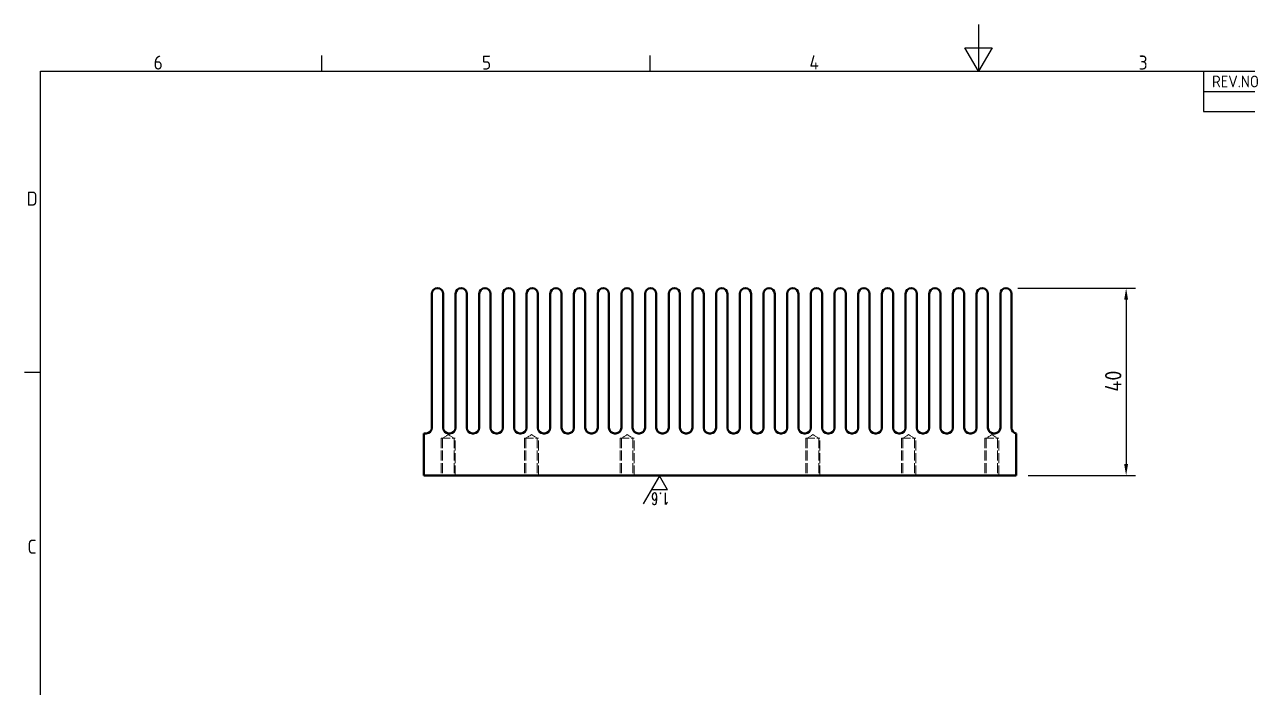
# Model space of a CAD drawing. Header units: millimetres. Extents: x 0 to 420, y 0 to 297.
# Drawn here: x 6.6 to 267.4, y 155.6 to 297 of the extents above; entities that cross this region are included whole.
import ezdxf
from ezdxf.enums import TextEntityAlignment as Align

# ---------------------------------------------------------------- set-up
doc = ezdxf.new("R2010")
doc.units = ezdxf.units.MM
doc.linetypes.add('DASHED', pattern=[0.2067, 0.1654, -0.0413])
doc.layers.get('0').update_dxf_attribs({"color": 3, "lineweight": 25})
for name, color, linetype, lineweight in [('DIM', 4, 'Continuous', 25), ('가려진 것(ISO)', 2, 'DASHED', 18), ('가시적인 것(ISO)', 3, 'Continuous', 40), ('경계(ISO)', 7, 'Continuous', 25), ('기호(ISO)', 5, 'Continuous', 25), ('치수(ISO)', 2, 'Continuous', 25)]:
    doc.layers.add(name, color=color, linetype=linetype, lineweight=lineweight)
doc.styles.add('ISO Proportiona M2B', font='isocp.shx')
doc.styles.add('문자 텍스트_M2B', font='isocp.shx')
doc.styles.add('치수 텍스트_PSTEK_POSCO', font='isocp.shx')
doc.styles.add('텍스트 스타일492', font='romans.shx', dxfattribs={"width": 0.75})
doc.dimstyles.new('치수_PSTEK_POSCO', dxfattribs={"dimtxt": 3.5, "dimasz": 2.5, "dimexe": 2, "dimexo": 2.5, "dimgap": 1, "dimtad": 1, "dimrnd": 1e-08, "dimdsep": 46, "dimtxsty": '치수 텍스트_PSTEK_POSCO', "dimcen": 0.09, "dimdle": 10, "dimclrd": 7, "dimclre": 7, "dimclrt": 2, "dimadec": 1, "dimazin": 2, "dimtfac": 1, "dimtmove": 0, "dimatfit": 3, "dimfxl": 0, "dimtolj": 1, "dimlwd": -1, "dimlwe": -1, "dimarcsym": 0})

# ---------------------------------------------------------------- blocks, each defined once
blk = doc.blocks.new('경계 Default Border')
at = {"layer": '경계(ISO)'}
for p, q in [((70, 287), (70, 290.4)), ((140, 287), (140, 290.4)), ((10, 222.75), (6.6, 222.75))]:
    blk.add_line(p, q, dxfattribs=at)
at = {"layer": '경계(ISO)', "flags": 128}
for points in [[(210, 297), (210, 287), (207.11, 292), (212.89, 292), (210, 287)], [(10, 10), (10, 287), (410, 287), (410, 10), (10, 10)]]:
    blk.add_lwpolyline(points, dxfattribs=at)
at = {"layer": '경계(ISO)', "color": 2, "char_height": 3, "attachment_point": 7, "style": '문자 텍스트_M2B'}
for s, insert in [('6', (34.14, 287.37)), ('5', (104.14, 287.37)), ('4', (173.97, 287.4)), ('3', (244.17, 287.37)), ('D', (7.08, 258.35)), ('C', (7.24, 184.1))]:
    blk.add_mtext(s, dxfattribs=dict(at, insert=insert))
blk = doc.blocks.new('리비전 내역')
at = {"layer": '기호(ISO)'}
for p, q in [((258, 287), (410, 287)), ((258, 287), (258, 282.72)), ((273, 287), (273, 282.72)), ((288, 287), (288, 282.72)), ((365, 287), (365, 282.72)), ((380, 287), (380, 282.72)), ((395, 287), (395, 282.72)), ((410, 287), (410, 282.72)), ((258, 282.72), (410, 282.72)), ((258, 282.72), (258, 278.44)), ((273, 282.72), (273, 278.44)), ((288, 282.72), (288, 278.44)), ((365, 282.72), (365, 278.44)), ((380, 282.72), (380, 278.44)), ((395, 282.72), (395, 278.44)), ((410, 282.72), (410, 278.44)), ((258, 278.44), (410, 278.44))]:
    blk.add_line(p, q, dxfattribs=at)
at = {"layer": '기호(ISO)', "color": 2, "char_height": 2.5, "attachment_point": 7, "style": 'ISO Proportiona M2B'}
for s, insert in [('REV.NO', (259.79, 283.58)), ('DATE', (276.31, 283.58)), ('DESCRIPTION OF REVISION', (305.51, 283.58)), ('DRA.BY', (366.48, 283.58)), ('CH.BY', (382.86, 283.58)), ('APP.BY', (396.48, 283.58))]:
    blk.add_mtext(s, dxfattribs=dict(at, insert=insert))
blk = doc.blocks.new('*D25')
at = {"layer": 'Defpoints', "color": 0, "transparency": 16777216}
for p in [(215.86, 240.76), (218.06, 200.76), (241.48, 200.76)]:
    blk.add_point(p, dxfattribs=at)
at = {"layer": '치수(ISO)', "color": 7, "transparency": 16777216}
for p, q in [((218.36, 240.76), (243.48, 240.76)), ((241.48, 238.26), (241.48, 203.26)), ((220.56, 200.76), (243.48, 200.76))]:
    blk.add_line(p, q, dxfattribs=at)
for points in [[(241.06, 238.26), (241.89, 238.26), (241.48, 240.76)], [(241.06, 203.26), (241.89, 203.26), (241.48, 200.76)]]:
    blk.add_solid(points, dxfattribs=at)
at = {"layer": '치수(ISO)', "color": 2, "transparency": 16777216, "insert": (238.73, 218.66), "char_height": 3.5, "attachment_point": 4, "rotation": 90, "style": '치수 텍스트_PSTEK_POSCO'}
blk.add_mtext('\\A1;40', dxfattribs=at)
blk = doc.blocks.new('다듬질3')
at = {"layer": 'DIM', "color": 1, "linetype": 'Continuous'}
for p, q in [((-0.87, -3), (2.6, 3)), ((-2.6, 0), (-0.87, -3)), ((-2.6, 0), (0.87, 0))]:
    blk.add_line(p, q, dxfattribs=at)
at = {"layer": 'DIM', "color": 2, "style": '텍스트 스타일492', "width": 0.75}
blk.add_text('1.6', height=2.5, dxfattribs=at).set_placement((0.94, 0.63), align=Align.RIGHT)

msp = doc.modelspace()

# ---------------------------------------------------------------- linework, layer by layer
at = {"layer": '가려진 것(ISO)', "ltscale": 12.901145}
for p, q in [((95.461, 208.764), (95.461, 200.764)), ((95.731, 208.764), (95.731, 200.764)), ((98.19, 208.764), (98.19, 200.764)), ((98.461, 200.764), (98.461, 208.764)), ((113.211, 208.764), (113.211, 200.764)), ((113.481, 208.764), (113.481, 200.764)), ((115.94, 208.764), (115.94, 200.764)), ((116.211, 200.764), (116.211, 208.764)), ((133.611, 208.764), (133.611, 200.764)), ((133.881, 208.764), (133.881, 200.764)), ((136.34, 208.764), (136.34, 200.764)), ((136.611, 200.764), (136.611, 208.764)), ((173.211, 208.764), (173.211, 200.764)), ((173.481, 208.764), (173.481, 200.764)), ((175.94, 208.764), (175.94, 200.764)), ((176.211, 200.764), (176.211, 208.764)), ((193.611, 208.764), (193.611, 200.764)), ((193.881, 208.764), (193.881, 200.764)), ((196.34, 208.764), (196.34, 200.764)), ((196.611, 200.764), (196.611, 208.764)), ((211.361, 208.764), (211.361, 200.764)), ((211.631, 208.764), (211.631, 200.764)), ((214.09, 208.764), (214.09, 200.764)), ((214.361, 200.764), (214.361, 208.764))]:
    msp.add_line(p, q, dxfattribs=at)
at = {"layer": '가려진 것(ISO)', "ltscale": 11.399102}
for p, q in [((95.461, 208.764), (98.461, 208.764)), ((113.211, 208.764), (116.211, 208.764)), ((133.611, 208.764), (136.611, 208.764)), ((173.211, 208.764), (176.211, 208.764)), ((193.611, 208.764), (196.611, 208.764)), ((211.361, 208.764), (214.361, 208.764))]:
    msp.add_line(p, q, dxfattribs=at)
at = {"layer": '가려진 것(ISO)', "ltscale": 2.731951}
for p, q in [((96.961, 209.502), (95.731, 208.764)), ((96.961, 209.502), (98.19, 208.764)), ((114.711, 209.502), (113.481, 208.764)), ((114.711, 209.502), (115.94, 208.764)), ((135.111, 209.502), (133.881, 208.764)), ((135.111, 209.502), (136.34, 208.764)), ((174.711, 209.502), (173.481, 208.764)), ((174.711, 209.502), (175.94, 208.764)), ((195.111, 209.502), (193.881, 208.764)), ((195.111, 209.502), (196.34, 208.764)), ((212.861, 209.502), (211.631, 208.764)), ((212.861, 209.502), (214.09, 208.764))]:
    msp.add_line(p, q, dxfattribs=at)
at = {"layer": '가시적인 것(ISO)'}
for p, q in [((93.461, 239.564), (93.461, 210.964)), ((95.861, 210.964), (95.861, 239.564)), ((98.511, 239.564), (98.511, 210.964)), ((100.911, 210.964), (100.911, 239.564)), ((103.561, 239.564), (103.561, 210.964)), ((105.961, 210.964), (105.961, 239.564)), ((108.611, 239.564), (108.611, 210.964)), ((111.011, 210.964), (111.011, 239.564)), ((113.661, 239.564), (113.661, 210.964)), ((116.061, 210.964), (116.061, 239.564)), ((118.711, 239.564), (118.711, 210.964)), ((121.111, 210.964), (121.111, 239.564)), ((123.761, 239.564), (123.761, 210.964)), ((126.161, 210.964), (126.161, 239.564)), ((128.811, 239.564), (128.811, 210.964)), ((131.211, 210.964), (131.211, 239.564)), ((133.861, 239.564), (133.861, 210.964)), ((136.261, 210.964), (136.261, 239.564)), ((138.911, 239.564), (138.911, 210.964)), ((141.311, 210.964), (141.311, 239.564)), ((143.961, 239.564), (143.961, 210.964)), ((146.361, 210.964), (146.361, 239.564)), ((149.011, 239.564), (149.011, 210.964)), ((151.411, 210.964), (151.411, 239.564)), ((154.061, 239.564), (154.061, 210.964)), ((156.461, 210.964), (156.461, 239.564)), ((159.111, 239.564), (159.111, 210.964)), ((161.511, 210.964), (161.511, 239.564)), ((164.161, 239.564), (164.161, 210.964)), ((166.561, 210.964), (166.561, 239.564)), ((169.211, 239.564), (169.211, 210.964)), ((171.611, 210.964), (171.611, 239.564)), ((174.261, 239.564), (174.261, 210.964)), ((176.661, 210.964), (176.661, 239.564)), ((179.311, 239.564), (179.311, 210.964)), ((181.711, 210.964), (181.711, 239.564)), ((184.361, 239.564), (184.361, 210.964)), ((186.761, 210.964), (186.761, 239.564)), ((189.411, 239.564), (189.411, 210.964)), ((191.811, 210.964), (191.811, 239.564)), ((194.461, 239.564), (194.461, 210.964)), ((196.861, 210.964), (196.861, 239.564)), ((199.511, 239.564), (199.511, 210.964)), ((201.911, 210.964), (201.911, 239.564)), ((204.561, 239.564), (204.561, 210.964)), ((206.961, 210.964), (206.961, 239.564)), ((209.611, 239.564), (209.611, 210.964)), ((212.011, 210.964), (212.011, 239.564)), ((214.661, 239.564), (214.661, 210.964)), ((217.061, 210.947), (217.061, 239.564)), ((91.761, 209.764), (92.261, 209.764)), ((91.761, 200.764), (91.761, 209.764)), ((97.061, 209.764), (97.311, 209.764)), ((102.111, 209.764), (102.361, 209.764)), ((107.161, 209.764), (107.411, 209.764)), ((112.211, 209.764), (112.461, 209.764)), ((117.261, 209.764), (117.511, 209.764)), ((122.311, 209.764), (122.561, 209.764)), ((127.361, 209.764), (127.611, 209.764)), ((132.411, 209.764), (132.661, 209.764)), ((137.461, 209.764), (137.711, 209.764)), ((142.511, 209.764), (142.761, 209.764)), ((147.561, 209.764), (147.811, 209.764)), ((152.611, 209.764), (152.861, 209.764)), ((157.661, 209.764), (157.911, 209.764)), ((162.711, 209.764), (162.961, 209.764)), ((167.761, 209.764), (168.011, 209.764)), ((172.811, 209.764), (173.061, 209.764)), ((177.861, 209.764), (178.111, 209.764)), ((182.911, 209.764), (183.161, 209.764)), ((187.961, 209.764), (188.211, 209.764)), ((193.011, 209.764), (193.261, 209.764)), ((198.061, 209.764), (198.311, 209.764)), ((203.111, 209.764), (203.361, 209.764)), ((208.161, 209.764), (208.411, 209.764)), ((213.211, 209.764), (213.461, 209.764)), ((218.061, 200.764), (218.061, 209.764)), ((218.061, 200.764), (91.761, 200.764))]:
    msp.add_line(p, q, dxfattribs=at)
for centre, start, end in [((94.661, 239.564), 0, 180), ((99.711, 239.564), 0, 180), ((104.761, 239.564), 0, 180), ((109.811, 239.564), 0, 180), ((114.861, 239.564), 0, 180), ((119.911, 239.564), 0, 180), ((124.961, 239.564), 0, 180), ((130.011, 239.564), 0, 180), ((135.061, 239.564), 0, 180), ((140.111, 239.564), 0, 180), ((145.161, 239.564), 0, 180), ((150.211, 239.564), 0, 180), ((155.261, 239.564), 0, 180), ((160.311, 239.564), 0, 180), ((165.361, 239.564), 0, 180), ((170.411, 239.564), 0, 180), ((175.461, 239.564), 0, 180), ((180.511, 239.564), 0, 180), ((185.561, 239.564), 0, 180), ((190.611, 239.564), 0, 180), ((195.661, 239.564), 0, 180), ((200.711, 239.564), 0, 180), ((205.761, 239.564), 0, 180), ((210.811, 239.564), 0, 180), ((215.861, 239.564), 0, 180), ((92.261, 210.964), 270, 0), ((97.061, 210.964), 180, 270), ((97.311, 210.964), 270, 0), ((102.111, 210.964), 180, 270), ((102.361, 210.964), 270, 0), ((107.161, 210.964), 180, 270), ((107.411, 210.964), 270, 0), ((112.211, 210.964), 180, 270), ((112.461, 210.964), 270, 0), ((117.261, 210.964), 180, 270), ((117.511, 210.964), 270, 0), ((122.311, 210.964), 180, 270), ((122.561, 210.964), 270, 0), ((127.361, 210.964), 180, 270), ((127.611, 210.964), 270, 0), ((132.411, 210.964), 180, 270), ((132.661, 210.964), 270, 0), ((137.461, 210.964), 180, 270), ((137.711, 210.964), 270, 0), ((142.511, 210.964), 180, 270), ((142.761, 210.964), 270, 0), ((147.561, 210.964), 180, 270), ((147.811, 210.964), 270, 0), ((152.611, 210.964), 180, 270), ((152.861, 210.964), 270, 0), ((157.661, 210.964), 180, 270), ((157.911, 210.964), 270, 0), ((162.711, 210.964), 180, 270), ((162.961, 210.964), 270, 0), ((167.761, 210.964), 180, 270), ((168.011, 210.964), 270, 0), ((172.811, 210.964), 180, 270), ((173.061, 210.964), 270, 0), ((177.861, 210.964), 180, 270), ((178.111, 210.964), 270, 0), ((182.911, 210.964), 180, 270), ((183.161, 210.964), 270, 0), ((187.961, 210.964), 180, 270), ((188.211, 210.964), 270, 0), ((193.011, 210.964), 180, 270), ((193.261, 210.964), 270, 0), ((198.061, 210.964), 180, 270), ((198.311, 210.964), 270, 0), ((203.111, 210.964), 180, 270), ((203.361, 210.964), 270, 0), ((208.161, 210.964), 180, 270), ((208.411, 210.964), 270, 0), ((213.211, 210.964), 180, 270), ((213.461, 210.964), 270, 0), ((218.261, 210.947), 180, 260.40593)]:
    msp.add_arc(centre, 1.2, start, end, dxfattribs=at)

# ---------------------------------------------------------------- block references
msp.add_blockref('경계 Default Border', (0, 0))
at = {"rotation": 180}
msp.add_blockref('다듬질3', (141.112, 197.717), dxfattribs=at)
at = {"layer": '기호(ISO)'}
msp.add_blockref('리비전 내역', (0, 0), dxfattribs=at)

# ---------------------------------------------------------------- dimensions: what is measured, and where the dimension line sits
at = {"layer": '치수(ISO)', "color": 7}
dim = msp.add_linear_dim(base=(241.476, 200.764), p1=(215.861, 240.764), p2=(218.061, 200.764), angle=90, dimstyle='치수_PSTEK_POSCO', override={"dimdec": 2, "dimtp": 0, "dimtm": 0, "dimtdec": 2, "dimtofl": 0, "dimatfit": 1}, dxfattribs=at)
dim.commit()
dim.dimension.update_dxf_attribs({"geometry": '*D25', "text_midpoint": (241.476, 220.764), "dimtype": 160})

doc.saveas('drawing.dxf')
